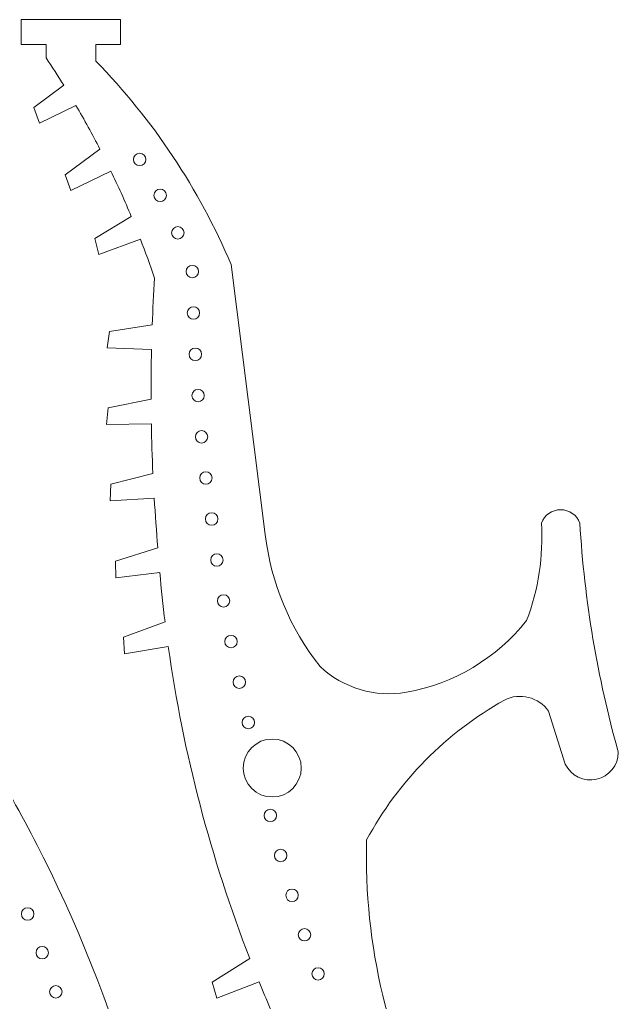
# Model space of a CAD drawing. Header units: millimetres. Extents: x -179 to 235, y -251 to 245.
# Drawn here: x 73.8 to 146, y 108 to 226.8 of the extents above; entities that cross this region are included whole.
import ezdxf

# ---------------------------------------------------------------- set-up
doc = ezdxf.new("R2010")
doc.units = ezdxf.units.MM
doc.header["$MEASUREMENT"] = 0
doc.layers.add('Layer 1', color=7, linetype='Continuous')

msp = doc.modelspace()

# ---------------------------------------------------------------- linework, layer by layer
at = {"layer": 'Layer 1', "lineweight": 9}
for points, knots in [([(85.9721, 223.7658), (85.9721, 223.7658), (85.9721, 226.7658), (85.9721, 226.7658), (85.9721, 226.7658), (85.9721, 226.7658), (73.9721, 226.7658), (73.9721, 226.7658), (73.9721, 226.7658), (73.9721, 226.7658), (73.9721, 223.7658), (73.9721, 223.7658)], [0, 0, 0, 0, 0.25, 0.25, 0.25, 0.25, 0.5, 0.5, 0.5, 0.5, 1, 1, 1, 1]), ([(79.1135, 218.8334), (79.1135, 218.8334), (75.5073, 216.1471), (75.5073, 216.1471), (75.5073, 216.1471), (75.5073, 216.1471), (76.1941, 214.2687), (76.1941, 214.2687), (76.1941, 214.2687), (76.1941, 214.2687), (80.584, 216.3926), (80.584, 216.3926)], [0, 0, 0, 0, 0.25, 0.25, 0.25, 0.25, 0.5, 0.5, 0.5, 0.5, 1, 1, 1, 1]), ([(83.4775, 211.1289), (83.4775, 211.1289), (79.2899, 208.0096), (79.2899, 208.0096), (79.2899, 208.0096), (79.2899, 208.0096), (79.9768, 206.1312), (79.9768, 206.1312), (79.9768, 206.1312), (79.9768, 206.1312), (84.8045, 208.467), (84.8045, 208.467)], [0, 0, 0, 0, 0.25, 0.25, 0.25, 0.25, 0.5, 0.5, 0.5, 0.5, 1, 1, 1, 1]), ([(89.0192, 209.8808), (89.0192, 210.295), (88.6834, 210.6308), (88.2692, 210.6308), (88.2692, 210.6308), (87.8549, 210.6308), (87.5192, 210.295), (87.5192, 209.8808), (87.5192, 209.8808), (87.5192, 209.4666), (87.8549, 209.1308), (88.2692, 209.1308), (88.2692, 209.1308), (88.6834, 209.1308), (89.0192, 209.4666), (89.0192, 209.8808)], [0, 0, 0, 0, 0.2, 0.2, 0.2, 0.2, 0.4, 0.4, 0.4, 0.4, 0.6, 0.6, 0.6, 0.6, 1, 1, 1, 1]), ([(91.5007, 205.5401), (91.5007, 205.9543), (91.1649, 206.2901), (90.7507, 206.2901), (90.7507, 206.2901), (90.3365, 206.2901), (90.0007, 205.9543), (90.0007, 205.5401), (90.0007, 205.5401), (90.0007, 205.1259), (90.3365, 204.7901), (90.7507, 204.7901), (90.7507, 204.7901), (91.1649, 204.7901), (91.5007, 205.1259), (91.5007, 205.5401)], [0, 0, 0, 0, 0.2, 0.2, 0.2, 0.2, 0.4, 0.4, 0.4, 0.4, 0.6, 0.6, 0.6, 0.6, 1, 1, 1, 1]), ([(87.2637, 202.9941), (87.2637, 202.9941), (82.8469, 200.3432), (82.8469, 200.3432), (82.8469, 200.3432), (82.8469, 200.3432), (83.3435, 198.4058), (83.3435, 198.4058), (83.3435, 198.4058), (83.3435, 198.4058), (88.3796, 200.2496), (88.3796, 200.2496)], [0, 0, 0, 0, 0.25, 0.25, 0.25, 0.25, 0.5, 0.5, 0.5, 0.5, 1, 1, 1, 1]), ([(93.6249, 201.0138), (93.6249, 201.428), (93.2891, 201.7638), (92.8749, 201.7638), (92.8749, 201.7638), (92.4607, 201.7638), (92.1249, 201.428), (92.1249, 201.0138), (92.1249, 201.0138), (92.1249, 200.5996), (92.4607, 200.2638), (92.8749, 200.2638), (92.8749, 200.2638), (93.2891, 200.2638), (93.6249, 200.5995), (93.6249, 201.0138)], [0, 0, 0, 0, 0.2, 0.2, 0.2, 0.2, 0.4, 0.4, 0.4, 0.4, 0.6, 0.6, 0.6, 0.6, 1, 1, 1, 1]), ([(95.3779, 196.3311), (95.3779, 196.7454), (95.0421, 197.0811), (94.6279, 197.0811), (94.6279, 197.0811), (94.2137, 197.0811), (93.8779, 196.7454), (93.8779, 196.3311), (93.8779, 196.3311), (93.8779, 195.9169), (94.2137, 195.5811), (94.6279, 195.5811), (94.6279, 195.5811), (95.0421, 195.5811), (95.3779, 195.9169), (95.3779, 196.3311)], [0, 0, 0, 0, 0.2, 0.2, 0.2, 0.2, 0.4, 0.4, 0.4, 0.4, 0.6, 0.6, 0.6, 0.6, 1, 1, 1, 1]), ([(95.5132, 191.333), (95.5132, 191.7472), (95.1774, 192.083), (94.7632, 192.083), (94.7632, 192.083), (94.3489, 192.083), (94.0132, 191.7472), (94.0132, 191.333), (94.0132, 191.333), (94.0132, 190.9188), (94.3489, 190.583), (94.7632, 190.583), (94.7632, 190.583), (95.1774, 190.583), (95.5132, 190.9188), (95.5132, 191.333)], [0, 0, 0, 0, 0.2, 0.2, 0.2, 0.2, 0.4, 0.4, 0.4, 0.4, 0.6, 0.6, 0.6, 0.6, 1, 1, 1, 1]), ([(89.7897, 189.8878), (89.7897, 189.8878), (84.6254, 189.087), (84.6254, 189.087), (84.6254, 189.087), (84.6254, 189.087), (84.3545, 187.1055), (84.3545, 187.1055), (84.3545, 187.1055), (84.3545, 187.1055), (89.7141, 186.9136), (89.7141, 186.9136)], [0, 0, 0, 0, 0.25, 0.25, 0.25, 0.25, 0.5, 0.5, 0.5, 0.5, 1, 1, 1, 1]), ([(95.7448, 186.3383), (95.7448, 186.7526), (95.409, 187.0883), (94.9948, 187.0883), (94.9948, 187.0883), (94.5805, 187.0883), (94.2448, 186.7526), (94.2448, 186.3383), (94.2448, 186.3383), (94.2448, 185.9241), (94.5805, 185.5883), (94.9948, 185.5883), (94.9948, 185.5883), (95.409, 185.5883), (95.7448, 185.9241), (95.7448, 186.3383)], [0, 0, 0, 0, 0.2, 0.2, 0.2, 0.2, 0.4, 0.4, 0.4, 0.4, 0.6, 0.6, 0.6, 0.6, 1, 1, 1, 1]), ([(96.0726, 181.3491), (96.0726, 181.7633), (95.7369, 182.0991), (95.3227, 182.0991), (95.3227, 182.0991), (94.9084, 182.0991), (94.5727, 181.7633), (94.5726, 181.3491), (94.5726, 181.3491), (94.5726, 180.9349), (94.9084, 180.5991), (95.3226, 180.5991), (95.3226, 180.5991), (95.7369, 180.5991), (96.0726, 180.9349), (96.0726, 181.3491)], [0, 0, 0, 0, 0.2, 0.2, 0.2, 0.2, 0.4, 0.4, 0.4, 0.4, 0.6, 0.6, 0.6, 0.6, 1, 1, 1, 1]), ([(89.6488, 180.9094), (89.6488, 180.9094), (84.4667, 179.8643), (84.4667, 179.8643), (84.4667, 179.8643), (84.4667, 179.8643), (84.2856, 177.8725), (84.2856, 177.8725), (84.2856, 177.8725), (84.2856, 177.8725), (89.6832, 177.9232), (89.6832, 177.9232)], [0, 0, 0, 0, 0.25, 0.25, 0.25, 0.25, 0.5, 0.5, 0.5, 0.5, 1, 1, 1, 1]), ([(96.4967, 176.3671), (96.4967, 176.7813), (96.1609, 177.1171), (95.7467, 177.1171), (95.7467, 177.1171), (95.3325, 177.1171), (94.9967, 176.7813), (94.9967, 176.3671), (94.9967, 176.3671), (94.9967, 175.9529), (95.3325, 175.6171), (95.7467, 175.6171), (95.7467, 175.6171), (96.1609, 175.6171), (96.4967, 175.9529), (96.4967, 176.3671)], [0, 0, 0, 0, 0.2, 0.2, 0.2, 0.2, 0.4, 0.4, 0.4, 0.4, 0.6, 0.6, 0.6, 0.6, 1, 1, 1, 1]), ([(97.0168, 171.3942), (97.0168, 171.8085), (96.681, 172.1442), (96.2668, 172.1442), (96.2668, 172.1442), (95.8526, 172.1442), (95.5168, 171.8085), (95.5168, 171.3942), (95.5168, 171.3942), (95.5168, 170.98), (95.8526, 170.6442), (96.2668, 170.6442), (96.2668, 170.6442), (96.681, 170.6442), (97.0168, 170.98), (97.0168, 171.3942)], [0, 0, 0, 0, 0.2, 0.2, 0.2, 0.2, 0.4, 0.4, 0.4, 0.4, 0.6, 0.6, 0.6, 0.6, 1, 1, 1, 1]), ([(89.8749, 171.9272), (89.8749, 171.9272), (84.7847, 170.6293), (84.7847, 170.6293), (84.7847, 170.6293), (84.7847, 170.6293), (84.7046, 168.6309), (84.7046, 168.6309), (84.7046, 168.6309), (84.7046, 168.6309), (90.058, 168.9527), (90.058, 168.9527)], [0, 0, 0, 0, 0.25, 0.25, 0.25, 0.25, 0.5, 0.5, 0.5, 0.5, 1, 1, 1, 1]), ([(141.3974, 165.9517), (141.0344, 166.919), (140.1096, 167.5598), (139.0764, 167.5598), (139.0764, 167.5598), (138.0433, 167.5598), (137.1184, 166.919), (136.7554, 165.9517)], [0, 0, 0, 0, 0.33333333, 0.33333333, 0.33333333, 0.33333333, 1, 1, 1, 1]), ([(97.7064, 166.442), (97.7064, 166.8562), (97.3706, 167.192), (96.9564, 167.192), (96.9564, 167.192), (96.5421, 167.192), (96.2064, 166.8562), (96.2064, 166.442), (96.2064, 166.442), (96.2064, 166.0278), (96.5421, 165.692), (96.9563, 165.692), (96.9563, 165.692), (97.3706, 165.692), (97.7063, 166.0278), (97.7064, 166.442)], [0, 0, 0, 0, 0.2, 0.2, 0.2, 0.2, 0.4, 0.4, 0.4, 0.4, 0.6, 0.6, 0.6, 0.6, 1, 1, 1, 1]), ([(90.4677, 162.9668), (90.4677, 162.9668), (85.3511, 161.3472), (85.3511, 161.3472), (85.3511, 161.3472), (85.3511, 161.3472), (85.3849, 159.3475), (85.3849, 159.3475), (85.3849, 159.3475), (85.3849, 159.3475), (90.7113, 159.9733), (90.7113, 159.9733)], [0, 0, 0, 0, 0.25, 0.25, 0.25, 0.25, 0.5, 0.5, 0.5, 0.5, 1, 1, 1, 1]), ([(98.3442, 161.4829), (98.3442, 161.8971), (98.0084, 162.2329), (97.5942, 162.2329), (97.5942, 162.2329), (97.18, 162.2329), (96.8442, 161.8971), (96.8442, 161.4829), (96.8442, 161.4829), (96.8442, 161.0687), (97.1799, 160.7329), (97.5942, 160.7329), (97.5942, 160.7329), (98.0084, 160.7329), (98.3442, 161.0686), (98.3442, 161.4829)], [0, 0, 0, 0, 0.2, 0.2, 0.2, 0.2, 0.4, 0.4, 0.4, 0.4, 0.6, 0.6, 0.6, 0.6, 1, 1, 1, 1]), ([(99.151, 156.5484), (99.151, 156.9626), (98.8152, 157.2984), (98.401, 157.2984), (98.401, 157.2984), (97.9867, 157.2984), (97.651, 156.9626), (97.651, 156.5484), (97.651, 156.5484), (97.651, 156.1342), (97.9867, 155.7984), (98.401, 155.7984), (98.401, 155.7984), (98.8152, 155.7984), (99.151, 156.1342), (99.151, 156.5484)], [0, 0, 0, 0, 0.2, 0.2, 0.2, 0.2, 0.4, 0.4, 0.4, 0.4, 0.6, 0.6, 0.6, 0.6, 1, 1, 1, 1]), ([(91.3363, 154.0059), (91.3363, 154.0059), (86.3093, 152.1502), (86.3093, 152.1502), (86.3093, 152.1502), (86.3093, 152.1502), (86.4372, 150.1543), (86.4372, 150.1543), (86.4372, 150.1543), (86.4372, 150.1543), (91.7282, 151.03), (91.7282, 151.03)], [0, 0, 0, 0, 0.25, 0.25, 0.25, 0.25, 0.5, 0.5, 0.5, 0.5, 1, 1, 1, 1]), ([(100.0528, 151.6304), (100.0528, 152.0446), (99.717, 152.3804), (99.3028, 152.3804), (99.3028, 152.3804), (98.8886, 152.3804), (98.5528, 152.0446), (98.5528, 151.6304), (98.5528, 151.6304), (98.5528, 151.2162), (98.8886, 150.8804), (99.3028, 150.8804), (99.3028, 150.8804), (99.717, 150.8804), (100.0528, 151.2162), (100.0528, 151.6304)], [0, 0, 0, 0, 0.2, 0.2, 0.2, 0.2, 0.4, 0.4, 0.4, 0.4, 0.6, 0.6, 0.6, 0.6, 1, 1, 1, 1]), ([(101.0493, 146.7307), (101.0493, 147.1449), (100.7135, 147.4807), (100.2993, 147.4807), (100.2993, 147.4807), (99.8851, 147.4807), (99.5493, 147.1449), (99.5493, 146.7307), (99.5493, 146.7307), (99.5493, 146.3165), (99.8851, 145.9807), (100.2993, 145.9807), (100.2993, 145.9807), (100.7135, 145.9807), (101.0493, 146.3165), (101.0493, 146.7307)], [0, 0, 0, 0, 0.2, 0.2, 0.2, 0.2, 0.4, 0.4, 0.4, 0.4, 0.6, 0.6, 0.6, 0.6, 1, 1, 1, 1]), ([(102.1401, 141.8511), (102.1401, 142.2653), (101.8043, 142.6011), (101.3901, 142.6011), (101.3901, 142.6011), (100.9759, 142.6011), (100.6401, 142.2653), (100.6401, 141.8511), (100.6401, 141.8511), (100.6401, 141.4369), (100.9759, 141.1011), (101.3901, 141.1011), (101.3901, 141.1011), (101.8043, 141.1011), (102.1401, 141.4369), (102.1401, 141.8511)], [0, 0, 0, 0, 0.2, 0.2, 0.2, 0.2, 0.4, 0.4, 0.4, 0.4, 0.6, 0.6, 0.6, 0.6, 1, 1, 1, 1]), ([(107.7752, 136.3552), (107.7752, 138.2882), (106.2082, 139.8552), (104.2752, 139.8552), (104.2752, 139.8552), (102.3422, 139.8552), (100.7752, 138.2882), (100.7752, 136.3552), (100.7752, 136.3552), (100.7752, 134.4222), (102.3422, 132.8552), (104.2752, 132.8552), (104.2752, 132.8552), (106.2082, 132.8552), (107.7752, 134.4222), (107.7752, 136.3552)], [0, 0, 0, 0, 0.2, 0.2, 0.2, 0.2, 0.4, 0.4, 0.4, 0.4, 0.6, 0.6, 0.6, 0.6, 1, 1, 1, 1]), ([(139.6344, 136.8346), (140.3078, 135.416), (141.8729, 134.6518), (143.4057, 134.9931), (143.4057, 134.9931), (144.9385, 135.3344), (146.0315, 136.6905), (146.0394, 138.2608)], [0, 0, 0, 0, 0.33333333, 0.33333333, 0.33333333, 0.33333333, 1, 1, 1, 1]), ([(104.7979, 130.6277), (104.7979, 131.0419), (104.4621, 131.3777), (104.0479, 131.3777), (104.0479, 131.3777), (103.6337, 131.3777), (103.2979, 131.0419), (103.2979, 130.6277), (103.2979, 130.6277), (103.2979, 130.2135), (103.6337, 129.8777), (104.0479, 129.8777), (104.0479, 129.8777), (104.4621, 129.8777), (104.7979, 130.2135), (104.7979, 130.6277)], [0, 0, 0, 0, 0.2, 0.2, 0.2, 0.2, 0.4, 0.4, 0.4, 0.4, 0.6, 0.6, 0.6, 0.6, 1, 1, 1, 1]), ([(106.0403, 125.7846), (106.0403, 126.1988), (105.7046, 126.5346), (105.2903, 126.5346), (105.2903, 126.5346), (104.8761, 126.5346), (104.5403, 126.1988), (104.5403, 125.7846), (104.5403, 125.7846), (104.5403, 125.3703), (104.8761, 125.0346), (105.2903, 125.0346), (105.2903, 125.0346), (105.7045, 125.0346), (106.0403, 125.3703), (106.0403, 125.7846)], [0, 0, 0, 0, 0.2, 0.2, 0.2, 0.2, 0.4, 0.4, 0.4, 0.4, 0.6, 0.6, 0.6, 0.6, 1, 1, 1, 1]), ([(107.4146, 120.9771), (107.4146, 121.3913), (107.0788, 121.7271), (106.6646, 121.7271), (106.6646, 121.7271), (106.2504, 121.7271), (105.9146, 121.3913), (105.9146, 120.9771), (105.9146, 120.9771), (105.9146, 120.5629), (106.2504, 120.2271), (106.6646, 120.2271), (106.6646, 120.2271), (107.0788, 120.2271), (107.4146, 120.5629), (107.4146, 120.9771)], [0, 0, 0, 0, 0.2, 0.2, 0.2, 0.2, 0.4, 0.4, 0.4, 0.4, 0.6, 0.6, 0.6, 0.6, 1, 1, 1, 1]), ([(75.5027, 118.7256), (75.5027, 119.1398), (75.1669, 119.4756), (74.7527, 119.4756), (74.7527, 119.4756), (74.3384, 119.4756), (74.0027, 119.1398), (74.0027, 118.7256), (74.0027, 118.7256), (74.0027, 118.3114), (74.3384, 117.9756), (74.7527, 117.9756), (74.7527, 117.9756), (75.1669, 117.9756), (75.5027, 118.3114), (75.5027, 118.7256)], [0, 0, 0, 0, 0.2, 0.2, 0.2, 0.2, 0.4, 0.4, 0.4, 0.4, 0.6, 0.6, 0.6, 0.6, 1, 1, 1, 1]), ([(108.9197, 116.209), (108.9197, 116.6232), (108.5839, 116.959), (108.1697, 116.959), (108.1697, 116.959), (107.7555, 116.959), (107.4197, 116.6232), (107.4197, 116.209), (107.4197, 116.209), (107.4197, 115.7948), (107.7555, 115.459), (108.1697, 115.459), (108.1697, 115.459), (108.5839, 115.459), (108.9197, 115.7948), (108.9197, 116.209)], [0, 0, 0, 0, 0.2, 0.2, 0.2, 0.2, 0.4, 0.4, 0.4, 0.4, 0.6, 0.6, 0.6, 0.6, 1, 1, 1, 1]), ([(77.2658, 114.0468), (77.2658, 114.461), (76.9301, 114.7968), (76.5158, 114.7968), (76.5158, 114.7968), (76.1016, 114.7968), (75.7658, 114.461), (75.7658, 114.0468), (75.7658, 114.0468), (75.7658, 113.6326), (76.1016, 113.2968), (76.5158, 113.2968), (76.5158, 113.2968), (76.9301, 113.2968), (77.2658, 113.6326), (77.2658, 114.0468)], [0, 0, 0, 0, 0.2, 0.2, 0.2, 0.2, 0.4, 0.4, 0.4, 0.4, 0.6, 0.6, 0.6, 0.6, 1, 1, 1, 1]), ([(101.5679, 113.3259), (101.5679, 113.3259), (97.037, 110.4649), (97.037, 110.4649), (97.037, 110.4649), (97.037, 110.4649), (97.5773, 108.5393), (97.5773, 108.5393), (97.5773, 108.5393), (97.5773, 108.5393), (102.6795, 110.5394), (102.6795, 110.5394)], [0, 0, 0, 0, 0.25, 0.25, 0.25, 0.25, 0.5, 0.5, 0.5, 0.5, 1, 1, 1, 1]), ([(110.5544, 111.4838), (110.5544, 111.898), (110.2186, 112.2338), (109.8044, 112.2338), (109.8044, 112.2338), (109.3902, 112.2338), (109.0544, 111.898), (109.0544, 111.4838), (109.0544, 111.4838), (109.0544, 111.0696), (109.3902, 110.7338), (109.8044, 110.7338), (109.8044, 110.7338), (110.2186, 110.7338), (110.5544, 111.0696), (110.5544, 111.4838)], [0, 0, 0, 0, 0.2, 0.2, 0.2, 0.2, 0.4, 0.4, 0.4, 0.4, 0.6, 0.6, 0.6, 0.6, 1, 1, 1, 1]), ([(78.9006, 109.3216), (78.9006, 109.7358), (78.5648, 110.0716), (78.1506, 110.0716), (78.1506, 110.0716), (77.7364, 110.0716), (77.4006, 109.7358), (77.4006, 109.3216), (77.4006, 109.3216), (77.4006, 108.9074), (77.7364, 108.5716), (78.1506, 108.5716), (78.1506, 108.5716), (78.5648, 108.5716), (78.9006, 108.9074), (78.9006, 109.3216)], [0, 0, 0, 0, 0.2, 0.2, 0.2, 0.2, 0.4, 0.4, 0.4, 0.4, 0.6, 0.6, 0.6, 0.6, 1, 1, 1, 1])]:
    msp.add_open_spline(points, degree=3, knots=knots, dxfattribs=at)
for points in [[(73.9721, 223.7658), (73.9721, 223.7658), (76.9721, 223.7658), (76.9721, 223.7658)], [(73.9721, 223.7658), (73.9721, 223.7658), (76.9721, 223.7658), (76.9721, 223.7658)], [(76.9721, 223.7658), (76.9721, 223.7658), (76.9721, 222.1547), (76.9721, 222.1547)], [(82.9721, 223.7658), (82.9721, 223.7658), (82.9721, 221.7658), (82.9721, 221.7658)], [(82.9721, 223.7658), (82.9721, 223.7658), (85.9721, 223.7658), (85.9721, 223.7658)], [(79.1135, 218.8334), (78.4193, 219.953), (77.7054, 221.0603), (76.9721, 222.1547)], [(99.3059, 197.1773), (95.4439, 206.3212), (89.9038, 214.661), (82.9721, 221.7658)], [(83.4775, 211.1289), (82.5603, 212.9091), (81.5954, 214.6643), (80.584, 216.3926)], [(87.2637, 202.9941), (86.4931, 204.8401), (85.673, 206.665), (84.8045, 208.467)], [(90.0672, 195.5429), (89.5361, 197.1229), (88.9698, 198.6908), (88.3686, 200.2455)], [(103.4316, 164.561), (103.4316, 164.561), (99.3059, 197.1773), (99.3059, 197.1773)], [(90.0672, 195.5429), (89.9504, 193.6591), (89.8579, 191.7739), (89.7897, 189.8878)], [(89.7024, 186.914), (89.6572, 184.9128), (89.6393, 182.9111), (89.6488, 180.9094)], [(89.6832, 177.9232), (89.7198, 175.9237), (89.7837, 173.9249), (89.8749, 171.9272)], [(90.031, 168.9511), (90.1493, 166.9544), (90.2949, 164.9595), (90.4677, 162.9668)], [(134.9693, 154.166), (136.3941, 157.9233), (137.003, 161.9408), (136.7554, 165.9516)], [(141.3974, 165.9517), (141.9554, 156.5826), (143.5115, 147.2997), (146.0394, 138.2608)], [(103.4316, 164.561), (104.1183, 158.7383), (106.4071, 153.2203), (110.0433, 148.621)], [(90.7113, 159.9733), (90.8843, 157.9806), (91.0927, 155.9912), (91.3363, 154.0059)], [(120.4749, 145.5195), (126.1994, 146.5369), (131.3544, 149.6121), (134.9693, 154.166)], [(91.7282, 151.03), (93.5447, 138.1249), (96.8465, 125.4729), (101.5679, 113.3259)], [(110.0433, 148.621), (112.8382, 146.0023), (116.7033, 144.8531), (120.4749, 145.5195)], [(137.627, 143.2244), (136.4274, 144.9384), (134.1494, 145.5083), (132.2839, 144.5613)], [(132.2839, 144.5613), (125.2538, 140.6188), (119.4885, 134.76), (115.6594, 127.6674)], [(137.627, 143.2244), (137.627, 143.2244), (139.6344, 136.8346), (139.6344, 136.8346)], [(76.6335, 125.6024), (74.7409, 129.3923), (72.705, 133.1088), (70.53, 136.744)], [(115.6594, 127.6674), (115.3174, 114.9539), (118.3289, 102.3745), (124.3912, 91.1942)], [(93.806, 63.0046), (92.2273, 84.7922), (86.3931, 106.0591), (76.6335, 125.6024)], [(102.6795, 110.5394), (103.5633, 108.3797), (104.4917, 106.2386), (105.4642, 104.1173)]]:
    msp.add_open_spline(points, degree=3, dxfattribs=at)

doc.saveas('drawing.dxf')
